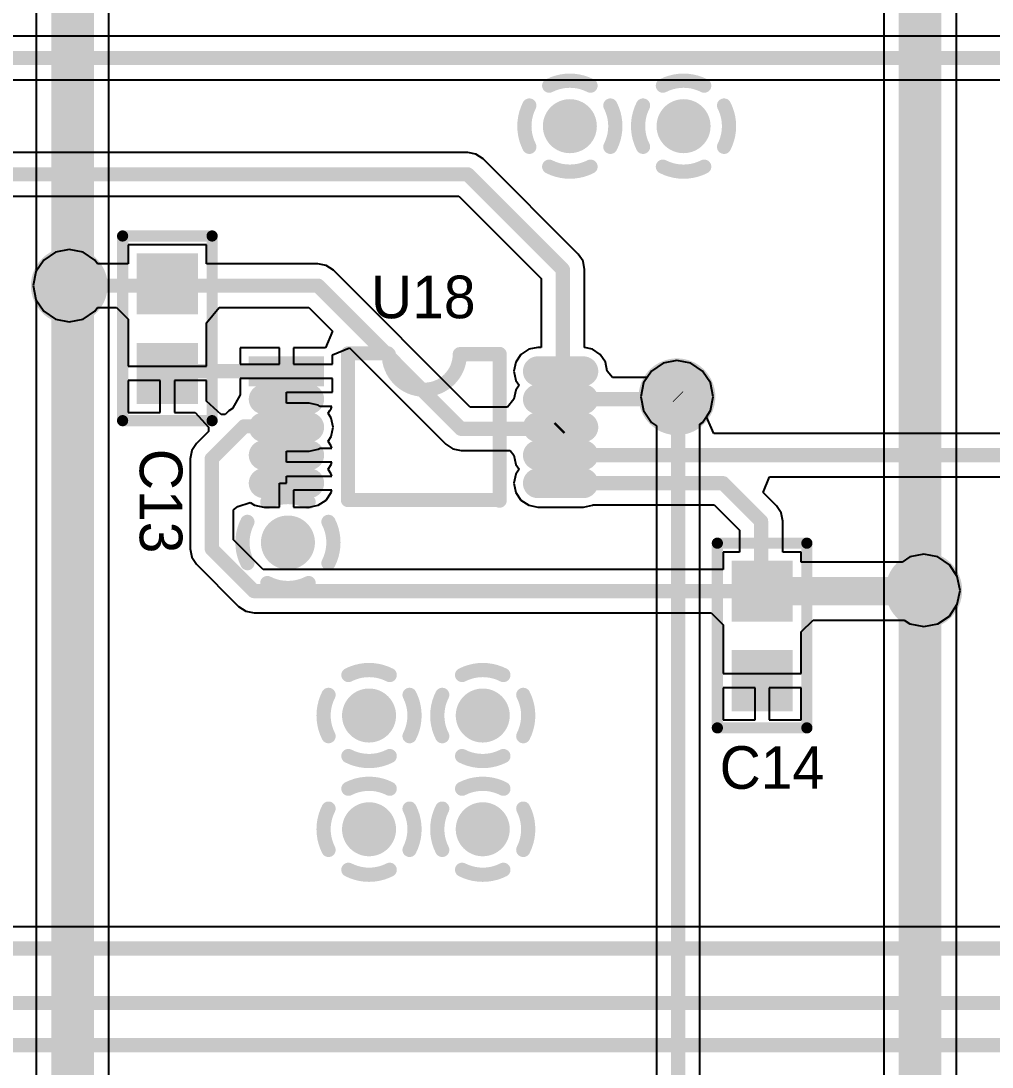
# Model space of a CAD drawing. Header units: millimetres. Extents: x 6.83 to 16.18, y 4.59 to 12.3.
# Drawn here: x 10.889 to 11.572, y 6.706 to 7.442 of the extents above; entities that cross this region are included whole.
import ezdxf

# ---------------------------------------------------------------- set-up
doc = ezdxf.new("R2010")
doc.units = ezdxf.units.MM
doc.header["$MEASUREMENT"] = 0
for name, color, linetype in [('BottomLayer', 5, 'Continuous'), ('BottomSolder', 6, 'Continuous'), ('InternalPlane1', 76, 'Continuous'), ('InternalPlane2', 16, 'Continuous'), ('MultiLayer', 9, 'Continuous'), ('TopLayer', 1, 'Continuous'), ('TopOverlay', 2, 'Continuous'), ('TopPaste', 8, 'Continuous'), ('TopSolder', 216, 'Continuous'), ('ViaHoleLayer', 16, 'Continuous')]:
    doc.layers.add(name, color=color, linetype=linetype)

# ---------------------------------------------------------------- blocks, each defined once
blk = doc.blocks.new('RM_10_38')
at = {"layer": 'TopLayer', "const_width": 0.012992}
for points in [[(0.208917, 0), (0.176909, 0)], [(0.016004, -0.019685), (-0.016004, -0.019685)], [(0.208917, -0.019685), (0.176909, -0.019685)], [(0.016004, -0.03937), (-0.016004, -0.03937)], [(0.208917, -0.03937), (0.176909, -0.03937)], [(0.016004, -0.059055), (-0.016004, -0.059055)], [(0.208917, -0.059055), (0.176909, -0.059055)], [(0.016004, -0.07874), (-0.016004, -0.07874)], [(0.208917, -0.07874), (0.176909, -0.07874)]]:
    blk.add_lwpolyline(points, dxfattribs=at)
at = {"layer": 'TopLayer', "const_width": 0.006496}
for points in [[(0.173661, 0, 1), (0.180157, 0, 1)], [(0.205669, 0, 1), (0.212165, 0, 1)], [(-0.019252, -0.019685, 1), (-0.012756, -0.019685, 1)], [(0.012756, -0.019685, 1), (0.019252, -0.019685, 1)], [(0.173661, -0.019685, 1), (0.180157, -0.019685, 1)], [(0.205669, -0.019685, 1), (0.212165, -0.019685, 1)], [(-0.019252, -0.03937, 1), (-0.012756, -0.03937, 1)], [(0.012756, -0.03937, 1), (0.019252, -0.03937, 1)], [(0.173661, -0.03937, 1), (0.180157, -0.03937, 1)], [(0.205669, -0.03937, 1), (0.212165, -0.03937, 1)], [(-0.019252, -0.059055, 1), (-0.012756, -0.059055, 1)], [(0.012756, -0.059055, 1), (0.019252, -0.059055, 1)], [(0.173661, -0.059055, 1), (0.180157, -0.059055, 1)], [(0.205669, -0.059055, 1), (0.212165, -0.059055, 1)], [(-0.019252, -0.07874, 1), (-0.012756, -0.07874, 1)], [(0.012756, -0.07874, 1), (0.019252, -0.07874, 1)], [(0.173661, -0.07874, 1), (0.180157, -0.07874, 1)], [(0.205669, -0.07874, 1), (0.212165, -0.07874, 1)]]:
    blk.add_lwpolyline(points, format="xyb", close=True, dxfattribs=at)
at = {"layer": 'TopLayer'}
blk.add_solid([(-0.0225, -0.006496), (0.0225, -0.006496), (-0.0225, 0.006496), (0.0225, 0.006496)], dxfattribs=at)
at = {"layer": 'TopOverlay', "const_width": 0.01}
for points in [[(0.043307, 0.012598), (0.071402, 0.012598)], [(0.043307, -0.090551), (0.043307, 0.012598)], [(0.122, 0.012), (0.14985, 0.012)], [(0.15, -0.091), (0.15, 0.01215)], [(0.043307, -0.090551), (0.149551, -0.090551)]]:
    blk.add_lwpolyline(points, dxfattribs=at)
at = {"layer": 'TopOverlay', "const_width": 0.005}
for points in [[(0.040807, 0.012598, 1), (0.045807, 0.012598, 1)], [(0.040807, 0.012598, 1), (0.045807, 0.012598, 1)], [(0.068902, 0.012598, 1), (0.073902, 0.012598, 1)], [(0.0695, 0.012, 1), (0.0745, 0.012, 1)], [(0.1195, 0.012, 1), (0.1245, 0.012, 1)], [(0.1195, 0.012, 1), (0.1245, 0.012, 1)], [(0.14735, 0.012, 1), (0.15235, 0.012, 1)], [(0.1475, 0.01215, 1), (0.1525, 0.01215, 1)], [(0.040807, -0.090551, 1), (0.045807, -0.090551, 1)], [(0.040807, -0.090551, 1), (0.045807, -0.090551, 1)], [(0.147051, -0.090551, 1), (0.152051, -0.090551, 1)], [(0.1475, -0.091, 1), (0.1525, -0.091, 1)]]:
    blk.add_lwpolyline(points, format="xyb", close=True, dxfattribs=at)
at = {"layer": 'TopOverlay', "const_width": 0.01}
blk.add_lwpolyline([(0.122, 0.012, -1), (0.072, 0.012)], format="xyb", dxfattribs=at)
at = {"layer": 'TopPaste', "const_width": 0.012992}
for points in [[(0.208917, 0), (0.176909, 0)], [(0.016004, -0.019685), (-0.016004, -0.019685)], [(0.208917, -0.019685), (0.176909, -0.019685)], [(0.016004, -0.03937), (-0.016004, -0.03937)], [(0.208917, -0.03937), (0.176909, -0.03937)], [(0.016004, -0.059055), (-0.016004, -0.059055)], [(0.208917, -0.059055), (0.176909, -0.059055)], [(0.016004, -0.07874), (-0.016004, -0.07874)], [(0.208917, -0.07874), (0.176909, -0.07874)]]:
    blk.add_lwpolyline(points, dxfattribs=at)
at = {"layer": 'TopPaste', "const_width": 0.006496}
for points in [[(0.173661, 0, 1), (0.180157, 0, 1)], [(0.205669, 0, 1), (0.212165, 0, 1)], [(-0.019252, -0.019685, 1), (-0.012756, -0.019685, 1)], [(0.012756, -0.019685, 1), (0.019252, -0.019685, 1)], [(0.173661, -0.019685, 1), (0.180157, -0.019685, 1)], [(0.205669, -0.019685, 1), (0.212165, -0.019685, 1)], [(-0.019252, -0.03937, 1), (-0.012756, -0.03937, 1)], [(0.012756, -0.03937, 1), (0.019252, -0.03937, 1)], [(0.173661, -0.03937, 1), (0.180157, -0.03937, 1)], [(0.205669, -0.03937, 1), (0.212165, -0.03937, 1)], [(-0.019252, -0.059055, 1), (-0.012756, -0.059055, 1)], [(0.012756, -0.059055, 1), (0.019252, -0.059055, 1)], [(0.173661, -0.059055, 1), (0.180157, -0.059055, 1)], [(0.205669, -0.059055, 1), (0.212165, -0.059055, 1)], [(-0.019252, -0.07874, 1), (-0.012756, -0.07874, 1)], [(0.012756, -0.07874, 1), (0.019252, -0.07874, 1)], [(0.173661, -0.07874, 1), (0.180157, -0.07874, 1)], [(0.205669, -0.07874, 1), (0.212165, -0.07874, 1)]]:
    blk.add_lwpolyline(points, format="xyb", close=True, dxfattribs=at)
at = {"layer": 'TopPaste'}
blk.add_solid([(-0.0225, -0.006496), (0.0225, -0.006496), (-0.0225, 0.006496), (0.0225, 0.006496)], dxfattribs=at)
at = {"layer": 'TopSolder', "const_width": 0.020992}
for points in [[(0.208917, 0), (0.176909, 0)], [(0.016004, -0.019685), (-0.016004, -0.019685)], [(0.208917, -0.019685), (0.176909, -0.019685)], [(0.016004, -0.03937), (-0.016004, -0.03937)], [(0.208917, -0.03937), (0.176909, -0.03937)], [(0.016004, -0.059055), (-0.016004, -0.059055)], [(0.208917, -0.059055), (0.176909, -0.059055)], [(0.016004, -0.07874), (-0.016004, -0.07874)], [(0.208917, -0.07874), (0.176909, -0.07874)]]:
    blk.add_lwpolyline(points, dxfattribs=at)
at = {"layer": 'TopSolder', "const_width": 0.010496}
for points in [[(0.171661, 0, 1), (0.182157, 0, 1)], [(0.203669, 0, 1), (0.214165, 0, 1)], [(-0.021252, -0.019685, 1), (-0.010756, -0.019685, 1)], [(0.010756, -0.019685, 1), (0.021252, -0.019685, 1)], [(0.171661, -0.019685, 1), (0.182157, -0.019685, 1)], [(0.203669, -0.019685, 1), (0.214165, -0.019685, 1)], [(-0.021252, -0.03937, 1), (-0.010756, -0.03937, 1)], [(0.010756, -0.03937, 1), (0.021252, -0.03937, 1)], [(0.171661, -0.03937, 1), (0.182157, -0.03937, 1)], [(0.203669, -0.03937, 1), (0.214165, -0.03937, 1)], [(-0.021252, -0.059055, 1), (-0.010756, -0.059055, 1)], [(0.010756, -0.059055, 1), (0.021252, -0.059055, 1)], [(0.171661, -0.059055, 1), (0.182157, -0.059055, 1)], [(0.203669, -0.059055, 1), (0.214165, -0.059055, 1)], [(-0.021252, -0.07874, 1), (-0.010756, -0.07874, 1)], [(0.010756, -0.07874, 1), (0.021252, -0.07874, 1)], [(0.171661, -0.07874, 1), (0.182157, -0.07874, 1)], [(0.203669, -0.07874, 1), (0.214165, -0.07874, 1)]]:
    blk.add_lwpolyline(points, format="xyb", close=True, dxfattribs=at)
at = {"layer": 'TopSolder'}
blk.add_solid([(-0.0265, -0.010496), (0.0265, -0.010496), (-0.0265, 0.010496), (0.0265, 0.010496)], dxfattribs=at)
blk = doc.blocks.new('0603_57')
at = {"layer": 'TopLayer'}
for points in [[(0.02175, -0.04726), (0.02175, -0.01226), (-0.01325, -0.04726), (-0.01325, -0.01226)], [(0.02175, -0.11026), (0.02175, -0.07526), (-0.01325, -0.11026), (-0.01325, -0.07526)]]:
    blk.add_solid(points, dxfattribs=at)
at = {"layer": 'TopOverlay', "const_width": 0.00787}
for points in [[(-0.02724, -0.12598), (-0.02724, 0.00394)], [(-0.02724, 0.00394), (0.03575, 0.00394)], [(0.03575, -0.12598), (0.03575, 0.00394)], [(-0.02724, -0.12598), (0.03575, -0.12598)]]:
    blk.add_lwpolyline(points, dxfattribs=at)
at = {"layer": 'TopOverlay', "const_width": 0.00394}
for points in [[(-0.02921, 0.00394, 1), (-0.02528, 0.00394, 1)], [(-0.02921, 0.00394, 1), (-0.02528, 0.00394, 1)], [(0.03378, 0.00394, 1), (0.03772, 0.00394, 1)], [(0.03378, 0.00394, 1), (0.03772, 0.00394, 1)], [(-0.02921, -0.12598, 1), (-0.02528, -0.12598, 1)], [(-0.02921, -0.12598, 1), (-0.02528, -0.12598, 1)], [(0.03378, -0.12598, 1), (0.03772, -0.12598, 1)], [(0.03378, -0.12598, 1), (0.03772, -0.12598, 1)]]:
    blk.add_lwpolyline(points, format="xyb", close=True, dxfattribs=at)
at = {"layer": 'TopPaste'}
for points in [[(0.02175, -0.04726), (0.02175, -0.01226), (-0.01325, -0.04726), (-0.01325, -0.01226)], [(0.02175, -0.11026), (0.02175, -0.07526), (-0.01325, -0.11026), (-0.01325, -0.07526)]]:
    blk.add_solid(points, dxfattribs=at)
at = {"layer": 'TopSolder'}
for points in [[(0.02575, -0.05126), (0.02575, -0.00826), (-0.01725, -0.05126), (-0.01725, -0.00826)], [(0.02575, -0.11426), (0.02575, -0.07126), (-0.01725, -0.11426), (-0.01725, -0.07126)]]:
    blk.add_solid(points, dxfattribs=at)
blk = doc.blocks.new('0603_58')
at = {"layer": 'TopLayer'}
for points in [[(0.02175, -0.04726), (0.02175, -0.01226), (-0.01325, -0.04726), (-0.01325, -0.01226)], [(0.02175, -0.11026), (0.02175, -0.07526), (-0.01325, -0.11026), (-0.01325, -0.07526)]]:
    blk.add_solid(points, dxfattribs=at)
at = {"layer": 'TopOverlay', "const_width": 0.00787}
for points in [[(-0.02724, -0.12598), (-0.02724, 0.00394)], [(-0.02724, 0.00394), (0.03575, 0.00394)], [(0.03575, -0.12598), (0.03575, 0.00394)], [(-0.02724, -0.12598), (0.03575, -0.12598)]]:
    blk.add_lwpolyline(points, dxfattribs=at)
at = {"layer": 'TopOverlay', "const_width": 0.00394}
for points in [[(-0.02921, 0.00394, 1), (-0.02528, 0.00394, 1)], [(-0.02921, 0.00394, 1), (-0.02528, 0.00394, 1)], [(0.03378, 0.00394, 1), (0.03772, 0.00394, 1)], [(0.03378, 0.00394, 1), (0.03772, 0.00394, 1)], [(-0.02921, -0.12598, 1), (-0.02528, -0.12598, 1)], [(-0.02921, -0.12598, 1), (-0.02528, -0.12598, 1)], [(0.03378, -0.12598, 1), (0.03772, -0.12598, 1)], [(0.03378, -0.12598, 1), (0.03772, -0.12598, 1)]]:
    blk.add_lwpolyline(points, format="xyb", close=True, dxfattribs=at)
at = {"layer": 'TopPaste'}
for points in [[(0.02175, -0.04726), (0.02175, -0.01226), (-0.01325, -0.04726), (-0.01325, -0.01226)], [(0.02175, -0.11026), (0.02175, -0.07526), (-0.01325, -0.11026), (-0.01325, -0.07526)]]:
    blk.add_solid(points, dxfattribs=at)
at = {"layer": 'TopSolder'}
for points in [[(0.02575, -0.05126), (0.02575, -0.00826), (-0.01725, -0.05126), (-0.01725, -0.00826)], [(0.02575, -0.11426), (0.02575, -0.07126), (-0.01725, -0.11426), (-0.01725, -0.07126)]]:
    blk.add_solid(points, dxfattribs=at)

msp = doc.modelspace()

# ---------------------------------------------------------------- linework, layer by layer
at = {"layer": 'BottomLayer'}
for p, q in [((11.496, 10.69484), (11.496, 5.4839)), ((11.54697, 7.05236), (11.54697, 10.69484)), ((10.8996, 7.46063), (10.8996, 7.26628)), ((10.95058, 6.32592), (10.95058, 7.45968)), ((10.89924, 7.26573), (10.8973, 7.25598)), ((10.8996, 7.26628), (10.89924, 7.26573)), ((10.8973, 7.25598), (10.89924, 7.24622)), ((10.89924, 7.24622), (10.8996, 7.24568)), ((10.8996, 7.24568), (10.8996, 5.91411)), ((11.34063, 7.20137), (11.33236, 7.19585)), ((11.35039, 7.20331), (11.34063, 7.20137)), ((11.36014, 7.20137), (11.35039, 7.20331)), ((11.36841, 7.19585), (11.36014, 7.20137)), ((11.33236, 7.19585), (11.32684, 7.18758)), ((11.37394, 7.18758), (11.36841, 7.19585)), ((11.32684, 7.18758), (11.3249, 7.17783)), ((11.37588, 7.17783), (11.37394, 7.18758)), ((11.3249, 7.17783), (11.32684, 7.16807)), ((11.37394, 7.16807), (11.37588, 7.17783)), ((11.32684, 7.16807), (11.33236, 7.1598)), ((11.36841, 7.1598), (11.37394, 7.16807)), ((11.33236, 7.1598), (11.33597, 7.15739)), ((11.33597, 7.15739), (11.33597, 6.26261)), ((11.36656, 7.15856), (11.36841, 7.1598)), ((11.36656, 6.26072), (11.36656, 7.15856)), ((11.54763, 7.05138), (11.54697, 7.05236)), ((11.54957, 7.04163), (11.54763, 7.05138)), ((11.54763, 7.03187), (11.54957, 7.04163)), ((11.54697, 7.0309), (11.54763, 7.03187)), ((11.54697, 6.11518), (11.54697, 7.0309))]:
    msp.add_line(p, q, dxfattribs=at)
for points, const_width in [([(11.52149, 5.4839), (11.52149, 10.71912)], 0.03), ([(10.92509, 5.33032), (10.92509, 10.63231)], 0.03), ([(11.35095, 7.17803), (11.35126, 7.17772)], 0.01), ([(11.35126, 5.81312), (11.35126, 7.17772)], 0.01)]:
    msp.add_lwpolyline(points, dxfattribs=dict(at, const_width=const_width))
for points, const_width in [([(11.26752, 7.36816, 1), (11.28252, 7.36816, 1)], 0.015), ([(11.34752, 7.36816, 1), (11.36252, 7.36816, 1)], 0.015), ([(10.91529, 7.25598, 1), (10.93029, 7.25598, 1)], 0.015), ([(11.34289, 7.17783, 1), (11.35789, 7.17783, 1)], 0.015), ([(11.34845, 7.17803, 1), (11.35345, 7.17803, 1)], 0.005), ([(11.34876, 7.17772, 1), (11.35376, 7.17772, 1)], 0.005), ([(11.34876, 7.17772, 1), (11.35376, 7.17772, 1)], 0.005), ([(11.06914, 7.0753, 1), (11.08414, 7.0753, 1)], 0.015), ([(11.51658, 7.04163, 1), (11.53158, 7.04163, 1)], 0.015), ([(11.12622, 6.9536, 1), (11.14122, 6.9536, 1)], 0.015), ([(11.20622, 6.9536, 1), (11.22122, 6.9536, 1)], 0.015), ([(11.12622, 6.8736, 1), (11.14122, 6.8736, 1)], 0.015), ([(11.20622, 6.8736, 1), (11.22122, 6.8736, 1)], 0.015)]:
    msp.add_lwpolyline(points, format="xyb", close=True, dxfattribs=dict(at, const_width=const_width))
at = {"layer": 'BottomSolder', "const_width": 0.019}
for points in [[(11.26552, 7.36816, 1), (11.28452, 7.36816, 1)], [(11.34552, 7.36816, 1), (11.36452, 7.36816, 1)], [(10.91329, 7.25598, 1), (10.93229, 7.25598, 1)], [(11.34089, 7.17783, 1), (11.35989, 7.17783, 1)], [(11.06714, 7.0753, 1), (11.08614, 7.0753, 1)], [(11.51458, 7.04163, 1), (11.53358, 7.04163, 1)], [(11.12422, 6.9536, 1), (11.14322, 6.9536, 1)], [(11.20422, 6.9536, 1), (11.22322, 6.9536, 1)], [(11.12422, 6.8736, 1), (11.14322, 6.8736, 1)], [(11.20422, 6.8736, 1), (11.22322, 6.8736, 1)]]:
    msp.add_lwpolyline(points, format="xyb", close=True, dxfattribs=at)
at = {"layer": 'InternalPlane1', "const_width": 0.01}
for points in [[(11.26049, 7.39667, -0.240079), (11.28955, 7.39667)], [(11.34049, 7.39667, -0.240079), (11.36955, 7.39667)], [(11.24651, 7.35363, -0.240079), (11.24651, 7.38269)], [(11.30353, 7.38269, -0.240079), (11.30353, 7.35363)], [(11.32651, 7.35363, -0.240079), (11.32651, 7.38269)], [(11.38353, 7.38269, -0.240079), (11.38353, 7.35363)], [(11.28955, 7.33965, -0.240079), (11.26049, 7.33965)], [(11.36955, 7.33965, -0.240079), (11.34049, 7.33965)], [(11.06212, 7.10381, -0.240079), (11.09117, 7.10381)], [(11.04813, 7.06077, -0.240079), (11.04813, 7.08982)], [(11.10516, 7.08982, -0.240079), (11.10516, 7.06077)], [(11.09117, 7.04678, -0.240079), (11.06212, 7.04678)], [(11.11919, 6.98211, -0.240079), (11.14825, 6.98211)], [(11.19919, 6.98211, -0.240079), (11.22825, 6.98211)], [(11.10521, 6.93907, -0.240079), (11.10521, 6.96812)], [(11.16223, 6.96812, -0.240079), (11.16223, 6.93907)], [(11.18521, 6.93907, -0.240079), (11.18521, 6.96812)], [(11.24223, 6.96812, -0.240079), (11.24223, 6.93907)], [(11.14825, 6.92508, -0.240079), (11.11919, 6.92508)], [(11.22825, 6.92508, -0.240079), (11.19919, 6.92508)], [(11.11919, 6.90211, -0.240079), (11.14825, 6.90211)], [(11.19919, 6.90211, -0.240079), (11.22825, 6.90211)], [(11.10521, 6.85907, -0.240079), (11.10521, 6.88812)], [(11.16223, 6.88812, -0.240079), (11.16223, 6.85907)], [(11.18521, 6.85907, -0.240079), (11.18521, 6.88812)], [(11.24223, 6.88812, -0.240079), (11.24223, 6.85907)], [(11.14825, 6.84508, -0.240079), (11.11919, 6.84508)], [(11.22825, 6.84508, -0.240079), (11.19919, 6.84508)]]:
    msp.add_lwpolyline(points, format="xyb", dxfattribs=at)
at = {"layer": 'InternalPlane1'}
for points, const_width in [([(11.25799, 7.39667, 1), (11.26299, 7.39667, 1)], 0.005), ([(11.28705, 7.39667, 1), (11.29205, 7.39667, 1)], 0.005), ([(11.33799, 7.39667, 1), (11.34299, 7.39667, 1)], 0.005), ([(11.36705, 7.39667, 1), (11.37205, 7.39667, 1)], 0.005), ([(11.24401, 7.38269, 1), (11.24901, 7.38269, 1)], 0.005), ([(11.30103, 7.38269, 1), (11.30603, 7.38269, 1)], 0.005), ([(11.32401, 7.38269, 1), (11.32901, 7.38269, 1)], 0.005), ([(11.38103, 7.38269, 1), (11.38603, 7.38269, 1)], 0.005), ([(11.24401, 7.35363, 1), (11.24901, 7.35363, 1)], 0.005), ([(11.30103, 7.35363, 1), (11.30603, 7.35363, 1)], 0.005), ([(11.32401, 7.35363, 1), (11.32901, 7.35363, 1)], 0.005), ([(11.38103, 7.35363, 1), (11.38603, 7.35363, 1)], 0.005), ([(11.25799, 7.33965, 1), (11.26299, 7.33965, 1)], 0.005), ([(11.28705, 7.33965, 1), (11.29205, 7.33965, 1)], 0.005), ([(11.33799, 7.33965, 1), (11.34299, 7.33965, 1)], 0.005), ([(11.36705, 7.33965, 1), (11.37205, 7.33965, 1)], 0.005), ([(10.90929, 7.25598, 1), (10.93629, 7.25598, 1)], 0.027), ([(11.33689, 7.17783, 1), (11.36389, 7.17783, 1)], 0.027), ([(11.05962, 7.10381, 1), (11.06462, 7.10381, 1)], 0.005), ([(11.08867, 7.10381, 1), (11.09367, 7.10381, 1)], 0.005), ([(11.04563, 7.08982, 1), (11.05063, 7.08982, 1)], 0.005), ([(11.10266, 7.08982, 1), (11.10766, 7.08982, 1)], 0.005), ([(11.04563, 7.06077, 1), (11.05063, 7.06077, 1)], 0.005), ([(11.10266, 7.06077, 1), (11.10766, 7.06077, 1)], 0.005), ([(11.51058, 7.04163, 1), (11.53758, 7.04163, 1)], 0.027), ([(11.05962, 7.04678, 1), (11.06462, 7.04678, 1)], 0.005), ([(11.08867, 7.04678, 1), (11.09367, 7.04678, 1)], 0.005), ([(11.11669, 6.98211, 1), (11.12169, 6.98211, 1)], 0.005), ([(11.14575, 6.98211, 1), (11.15075, 6.98211, 1)], 0.005), ([(11.19669, 6.98211, 1), (11.20169, 6.98211, 1)], 0.005), ([(11.22575, 6.98211, 1), (11.23075, 6.98211, 1)], 0.005), ([(11.10271, 6.96812, 1), (11.10771, 6.96812, 1)], 0.005), ([(11.15973, 6.96812, 1), (11.16473, 6.96812, 1)], 0.005), ([(11.18271, 6.96812, 1), (11.18771, 6.96812, 1)], 0.005), ([(11.23973, 6.96812, 1), (11.24473, 6.96812, 1)], 0.005), ([(11.10271, 6.93907, 1), (11.10771, 6.93907, 1)], 0.005), ([(11.15973, 6.93907, 1), (11.16473, 6.93907, 1)], 0.005), ([(11.18271, 6.93907, 1), (11.18771, 6.93907, 1)], 0.005), ([(11.23973, 6.93907, 1), (11.24473, 6.93907, 1)], 0.005), ([(11.11669, 6.92508, 1), (11.12169, 6.92508, 1)], 0.005), ([(11.14575, 6.92508, 1), (11.15075, 6.92508, 1)], 0.005), ([(11.19669, 6.92508, 1), (11.20169, 6.92508, 1)], 0.005), ([(11.22575, 6.92508, 1), (11.23075, 6.92508, 1)], 0.005), ([(11.11669, 6.90211, 1), (11.12169, 6.90211, 1)], 0.005), ([(11.14575, 6.90211, 1), (11.15075, 6.90211, 1)], 0.005), ([(11.19669, 6.90211, 1), (11.20169, 6.90211, 1)], 0.005), ([(11.22575, 6.90211, 1), (11.23075, 6.90211, 1)], 0.005), ([(11.10271, 6.88812, 1), (11.10771, 6.88812, 1)], 0.005), ([(11.15973, 6.88812, 1), (11.16473, 6.88812, 1)], 0.005), ([(11.18271, 6.88812, 1), (11.18771, 6.88812, 1)], 0.005), ([(11.23973, 6.88812, 1), (11.24473, 6.88812, 1)], 0.005), ([(11.10271, 6.85907, 1), (11.10771, 6.85907, 1)], 0.005), ([(11.15973, 6.85907, 1), (11.16473, 6.85907, 1)], 0.005), ([(11.18271, 6.85907, 1), (11.18771, 6.85907, 1)], 0.005), ([(11.23973, 6.85907, 1), (11.24473, 6.85907, 1)], 0.005), ([(11.11669, 6.84508, 1), (11.12169, 6.84508, 1)], 0.005), ([(11.14575, 6.84508, 1), (11.15075, 6.84508, 1)], 0.005), ([(11.19669, 6.84508, 1), (11.20169, 6.84508, 1)], 0.005), ([(11.22575, 6.84508, 1), (11.23075, 6.84508, 1)], 0.005)]:
    msp.add_lwpolyline(points, format="xyb", close=True, dxfattribs=dict(at, const_width=const_width))
at = {"layer": 'InternalPlane2', "const_width": 0.01}
for points in [[(11.26049, 7.39667, -0.240079), (11.28955, 7.39667)], [(11.34049, 7.39667, -0.240079), (11.36955, 7.39667)], [(11.24651, 7.35363, -0.240079), (11.24651, 7.38269)], [(11.30353, 7.38269, -0.240079), (11.30353, 7.35363)], [(11.32651, 7.35363, -0.240079), (11.32651, 7.38269)], [(11.38353, 7.38269, -0.240079), (11.38353, 7.35363)], [(11.28955, 7.33965, -0.240079), (11.26049, 7.33965)], [(11.36955, 7.33965, -0.240079), (11.34049, 7.33965)], [(11.06212, 7.10381, -0.240079), (11.09117, 7.10381)], [(11.04813, 7.06077, -0.240079), (11.04813, 7.08982)], [(11.10516, 7.08982, -0.240079), (11.10516, 7.06077)], [(11.09117, 7.04678, -0.240079), (11.06212, 7.04678)], [(11.11919, 6.98211, -0.240079), (11.14825, 6.98211)], [(11.19919, 6.98211, -0.240079), (11.22825, 6.98211)], [(11.10521, 6.93907, -0.240079), (11.10521, 6.96812)], [(11.16223, 6.96812, -0.240079), (11.16223, 6.93907)], [(11.18521, 6.93907, -0.240079), (11.18521, 6.96812)], [(11.24223, 6.96812, -0.240079), (11.24223, 6.93907)], [(11.14825, 6.92508, -0.240079), (11.11919, 6.92508)], [(11.22825, 6.92508, -0.240079), (11.19919, 6.92508)], [(11.11919, 6.90211, -0.240079), (11.14825, 6.90211)], [(11.19919, 6.90211, -0.240079), (11.22825, 6.90211)], [(11.10521, 6.85907, -0.240079), (11.10521, 6.88812)], [(11.16223, 6.88812, -0.240079), (11.16223, 6.85907)], [(11.18521, 6.85907, -0.240079), (11.18521, 6.88812)], [(11.24223, 6.88812, -0.240079), (11.24223, 6.85907)], [(11.14825, 6.84508, -0.240079), (11.11919, 6.84508)], [(11.22825, 6.84508, -0.240079), (11.19919, 6.84508)]]:
    msp.add_lwpolyline(points, format="xyb", dxfattribs=at)
at = {"layer": 'InternalPlane2'}
for points, const_width in [([(11.25799, 7.39667, 1), (11.26299, 7.39667, 1)], 0.005), ([(11.28705, 7.39667, 1), (11.29205, 7.39667, 1)], 0.005), ([(11.33799, 7.39667, 1), (11.34299, 7.39667, 1)], 0.005), ([(11.36705, 7.39667, 1), (11.37205, 7.39667, 1)], 0.005), ([(11.24401, 7.38269, 1), (11.24901, 7.38269, 1)], 0.005), ([(11.30103, 7.38269, 1), (11.30603, 7.38269, 1)], 0.005), ([(11.32401, 7.38269, 1), (11.32901, 7.38269, 1)], 0.005), ([(11.38103, 7.38269, 1), (11.38603, 7.38269, 1)], 0.005), ([(11.24401, 7.35363, 1), (11.24901, 7.35363, 1)], 0.005), ([(11.30103, 7.35363, 1), (11.30603, 7.35363, 1)], 0.005), ([(11.32401, 7.35363, 1), (11.32901, 7.35363, 1)], 0.005), ([(11.38103, 7.35363, 1), (11.38603, 7.35363, 1)], 0.005), ([(11.25799, 7.33965, 1), (11.26299, 7.33965, 1)], 0.005), ([(11.28705, 7.33965, 1), (11.29205, 7.33965, 1)], 0.005), ([(11.33799, 7.33965, 1), (11.34299, 7.33965, 1)], 0.005), ([(11.36705, 7.33965, 1), (11.37205, 7.33965, 1)], 0.005), ([(10.90929, 7.25598, 1), (10.93629, 7.25598, 1)], 0.027), ([(11.33689, 7.17783, 1), (11.36389, 7.17783, 1)], 0.027), ([(11.05962, 7.10381, 1), (11.06462, 7.10381, 1)], 0.005), ([(11.08867, 7.10381, 1), (11.09367, 7.10381, 1)], 0.005), ([(11.04563, 7.08982, 1), (11.05063, 7.08982, 1)], 0.005), ([(11.10266, 7.08982, 1), (11.10766, 7.08982, 1)], 0.005), ([(11.04563, 7.06077, 1), (11.05063, 7.06077, 1)], 0.005), ([(11.10266, 7.06077, 1), (11.10766, 7.06077, 1)], 0.005), ([(11.51058, 7.04163, 1), (11.53758, 7.04163, 1)], 0.027), ([(11.05962, 7.04678, 1), (11.06462, 7.04678, 1)], 0.005), ([(11.08867, 7.04678, 1), (11.09367, 7.04678, 1)], 0.005), ([(11.11669, 6.98211, 1), (11.12169, 6.98211, 1)], 0.005), ([(11.14575, 6.98211, 1), (11.15075, 6.98211, 1)], 0.005), ([(11.19669, 6.98211, 1), (11.20169, 6.98211, 1)], 0.005), ([(11.22575, 6.98211, 1), (11.23075, 6.98211, 1)], 0.005), ([(11.10271, 6.96812, 1), (11.10771, 6.96812, 1)], 0.005), ([(11.15973, 6.96812, 1), (11.16473, 6.96812, 1)], 0.005), ([(11.18271, 6.96812, 1), (11.18771, 6.96812, 1)], 0.005), ([(11.23973, 6.96812, 1), (11.24473, 6.96812, 1)], 0.005), ([(11.10271, 6.93907, 1), (11.10771, 6.93907, 1)], 0.005), ([(11.15973, 6.93907, 1), (11.16473, 6.93907, 1)], 0.005), ([(11.18271, 6.93907, 1), (11.18771, 6.93907, 1)], 0.005), ([(11.23973, 6.93907, 1), (11.24473, 6.93907, 1)], 0.005), ([(11.11669, 6.92508, 1), (11.12169, 6.92508, 1)], 0.005), ([(11.14575, 6.92508, 1), (11.15075, 6.92508, 1)], 0.005), ([(11.19669, 6.92508, 1), (11.20169, 6.92508, 1)], 0.005), ([(11.22575, 6.92508, 1), (11.23075, 6.92508, 1)], 0.005), ([(11.11669, 6.90211, 1), (11.12169, 6.90211, 1)], 0.005), ([(11.14575, 6.90211, 1), (11.15075, 6.90211, 1)], 0.005), ([(11.19669, 6.90211, 1), (11.20169, 6.90211, 1)], 0.005), ([(11.22575, 6.90211, 1), (11.23075, 6.90211, 1)], 0.005), ([(11.10271, 6.88812, 1), (11.10771, 6.88812, 1)], 0.005), ([(11.15973, 6.88812, 1), (11.16473, 6.88812, 1)], 0.005), ([(11.18271, 6.88812, 1), (11.18771, 6.88812, 1)], 0.005), ([(11.23973, 6.88812, 1), (11.24473, 6.88812, 1)], 0.005), ([(11.10271, 6.85907, 1), (11.10771, 6.85907, 1)], 0.005), ([(11.15973, 6.85907, 1), (11.16473, 6.85907, 1)], 0.005), ([(11.18271, 6.85907, 1), (11.18771, 6.85907, 1)], 0.005), ([(11.23973, 6.85907, 1), (11.24473, 6.85907, 1)], 0.005), ([(11.11669, 6.84508, 1), (11.12169, 6.84508, 1)], 0.005), ([(11.14575, 6.84508, 1), (11.15075, 6.84508, 1)], 0.005), ([(11.19669, 6.84508, 1), (11.20169, 6.84508, 1)], 0.005), ([(11.22575, 6.84508, 1), (11.23075, 6.84508, 1)], 0.005)]:
    msp.add_lwpolyline(points, format="xyb", close=True, dxfattribs=dict(at, const_width=const_width))
at = {"layer": 'MultiLayer', "const_width": 0.015}
for points in [[(11.26752, 7.36816, 1), (11.28252, 7.36816, 1)], [(11.34752, 7.36816, 1), (11.36252, 7.36816, 1)], [(10.91529, 7.25598, 1), (10.93029, 7.25598, 1)], [(11.34289, 7.17783, 1), (11.35789, 7.17783, 1)], [(11.06914, 7.0753, 1), (11.08414, 7.0753, 1)], [(11.51658, 7.04163, 1), (11.53158, 7.04163, 1)], [(11.12622, 6.9536, 1), (11.14122, 6.9536, 1)], [(11.20622, 6.9536, 1), (11.22122, 6.9536, 1)], [(11.12622, 6.8736, 1), (11.14122, 6.8736, 1)], [(11.20622, 6.8736, 1), (11.22122, 6.8736, 1)]]:
    msp.add_lwpolyline(points, format="xyb", close=True, dxfattribs=at)
at = {"layer": 'TopLayer'}
for p, q in [((11.80128, 7.43138), (10.71071, 7.43138)), ((10.71071, 7.4008), (11.79495, 7.4008)), ((11.20312, 7.34956), (10.77175, 7.34956)), ((11.20897, 7.3484), (11.20312, 7.34956)), ((11.21393, 7.34508), (11.20897, 7.3484)), ((11.28095, 7.27806), (11.21393, 7.34508)), ((10.78001, 7.31897), (11.19678, 7.31897)), ((11.19678, 7.31897), (11.25484, 7.26091)), ((10.91303, 7.27953), (10.90477, 7.274)), ((10.92279, 7.28147), (10.91303, 7.27953)), ((10.93254, 7.27953), (10.92279, 7.28147)), ((10.94081, 7.274), (10.93254, 7.27953)), ((11.0193, 7.28472), (10.9643, 7.28472)), ((10.9643, 7.28472), (10.9643, 7.27127)), ((11.0193, 7.27127), (11.0193, 7.28472)), ((11.28427, 7.2731), (11.28095, 7.27806)), ((10.90477, 7.274), (10.89924, 7.26573)), ((10.94264, 7.27127), (10.94081, 7.274)), ((10.9643, 7.27127), (10.94264, 7.27127)), ((11.09777, 7.27127), (11.0193, 7.27127)), ((11.10363, 7.27011), (11.09777, 7.27127)), ((11.28543, 7.26725), (11.28427, 7.2731)), ((10.89924, 7.26573), (10.8973, 7.25598)), ((11.10859, 7.26679), (11.10363, 7.27011)), ((11.20482, 7.17056), (11.10859, 7.26679)), ((11.28543, 7.2124), (11.28543, 7.26725)), ((10.8973, 7.25598), (10.89924, 7.24622)), ((11.25484, 7.26091), (11.25484, 7.21258)), ((10.89924, 7.24622), (10.90477, 7.23795)), ((10.90477, 7.23795), (10.91303, 7.23243)), ((10.93254, 7.23243), (10.94081, 7.23795)), ((10.94081, 7.23795), (10.94264, 7.24068)), ((10.94264, 7.24068), (10.95594, 7.24068)), ((10.95594, 7.24068), (10.9643, 7.23233)), ((11.0193, 7.22972), (11.02815, 7.24068)), ((11.02815, 7.24068), (11.09144, 7.24068)), ((11.09144, 7.24068), (11.10806, 7.22407)), ((10.91303, 7.23243), (10.92279, 7.23049)), ((10.92279, 7.23049), (10.93254, 7.23243)), ((10.9643, 7.23233), (10.9643, 7.22173)), ((11.0193, 7.21791), (11.0193, 7.22972)), ((10.9643, 7.22173), (10.9643, 7.21791)), ((11.10806, 7.22407), (11.10316, 7.21226)), ((10.9643, 7.21791), (10.9643, 7.19923)), ((11.0193, 7.19923), (11.0193, 7.21791)), ((11.07059, 7.21226), (11.04309, 7.21226)), ((11.04309, 7.21226), (11.04309, 7.20076)), ((11.07059, 7.20076), (11.07059, 7.21226)), ((11.10316, 7.21226), (11.08059, 7.21226)), ((11.08059, 7.21226), (11.08059, 7.20076)), ((11.10809, 7.20733), (11.1199, 7.21222)), ((11.1199, 7.21222), (11.18767, 7.14445)), ((11.2525, 7.21258), (11.24606, 7.2113)), ((11.25484, 7.21258), (11.2525, 7.21258)), ((11.29094, 7.2113), (11.28543, 7.2124)), ((11.10809, 7.20076), (11.10809, 7.20733)), ((11.24061, 7.20765), (11.23696, 7.2022)), ((11.24606, 7.2113), (11.24061, 7.20765)), ((11.2964, 7.20765), (11.29094, 7.2113)), ((11.30005, 7.2022), (11.2964, 7.20765)), ((10.9643, 7.19923), (10.9918, 7.19923)), ((10.9918, 7.19923), (11.0193, 7.19923)), ((11.04309, 7.20076), (11.07059, 7.20076)), ((11.08059, 7.20076), (11.10809, 7.20076)), ((11.23696, 7.2022), (11.23568, 7.19576)), ((11.30133, 7.19576), (11.30005, 7.2022)), ((11.34063, 7.20137), (11.33236, 7.19585)), ((11.35039, 7.20331), (11.34063, 7.20137)), ((11.36014, 7.20137), (11.35039, 7.20331)), ((11.36841, 7.19585), (11.36014, 7.20137)), ((11.10809, 7.19076), (11.04309, 7.19076)), ((11.04309, 7.19076), (11.04309, 7.17926)), ((11.10809, 7.18107), (11.10809, 7.19076)), ((11.23568, 7.19576), (11.23696, 7.18932)), ((11.30493, 7.19137), (11.30133, 7.19576)), ((11.32937, 7.19137), (11.30493, 7.19137)), ((11.33236, 7.19585), (11.32937, 7.19137)), ((11.37394, 7.18758), (11.36841, 7.19585)), ((10.9868, 7.18923), (10.9643, 7.18923)), ((10.9643, 7.18923), (10.9643, 7.16673)), ((10.9868, 7.16673), (10.9868, 7.18923)), ((11.0193, 7.18923), (10.9968, 7.18923)), ((10.9968, 7.18923), (10.9968, 7.16673)), ((11.0193, 7.17767), (11.0193, 7.18923)), ((11.23696, 7.18251), (11.23568, 7.17607)), ((11.23696, 7.18932), (11.23924, 7.18592)), ((11.23924, 7.18592), (11.23696, 7.18251)), ((11.37588, 7.17783), (11.37394, 7.18758)), ((11.0193, 7.17462), (11.0193, 7.17767)), ((11.04309, 7.17926), (11.03775, 7.16967)), ((11.07559, 7.17321), (11.07559, 7.18107)), ((11.07559, 7.18107), (11.10809, 7.18107)), ((11.23568, 7.17607), (11.23115, 7.17056)), ((11.37394, 7.16807), (11.37588, 7.17783)), ((11.02963, 7.16527), (11.0193, 7.17462)), ((11.03501, 7.16784), (11.03255, 7.16538)), ((11.03775, 7.16967), (11.03501, 7.16784)), ((11.09159, 7.17321), (11.07559, 7.17321)), ((11.09803, 7.17193), (11.09159, 7.17321)), ((11.09931, 7.17107), (11.09803, 7.17193)), ((11.10742, 7.17107), (11.09931, 7.17107)), ((11.10486, 7.16623), (11.1062, 7.16824)), ((11.1062, 7.16824), (11.10713, 7.16964)), ((11.10713, 7.16964), (11.10742, 7.17107)), ((11.10713, 7.16964), (11.10713, 7.16964)), ((11.23115, 7.17056), (11.20482, 7.17056)), ((11.37109, 7.16381), (11.37394, 7.16807)), ((10.9643, 7.16673), (10.9868, 7.16673)), ((10.9968, 7.16673), (11.00769, 7.16673)), ((11.00769, 7.16673), (11.0114, 7.16673)), ((11.0114, 7.16673), (11.02076, 7.15639)), ((11.03255, 7.16538), (11.02963, 7.16527)), ((11.10713, 7.16283), (11.10486, 7.16623)), ((11.10841, 7.15639), (11.10713, 7.16283)), ((11.37638, 7.152), (11.37109, 7.16381)), ((11.02065, 7.15347), (11.01223, 7.14505)), ((11.02076, 7.15639), (11.02065, 7.15347)), ((11.10713, 7.14995), (11.10841, 7.15639)), ((11.10486, 7.14655), (11.10713, 7.14995)), ((11.10713, 7.14314), (11.10486, 7.14655)), ((11.92772, 7.152), (11.37638, 7.152)), ((11.00891, 7.14009), (11.00775, 7.13424)), ((11.01223, 7.14505), (11.00891, 7.14009)), ((11.07559, 7.1317), (11.07559, 7.13957)), ((11.07559, 7.13957), (11.09159, 7.13957)), ((11.09159, 7.13957), (11.09803, 7.14085)), ((11.09803, 7.14085), (11.09931, 7.1417)), ((11.09931, 7.1417), (11.10742, 7.1417)), ((11.10742, 7.1417), (11.10713, 7.14314)), ((11.18767, 7.14445), (11.19264, 7.14113)), ((11.19264, 7.14113), (11.19849, 7.13997)), ((11.19849, 7.13997), (11.233, 7.13997)), ((11.233, 7.13997), (11.23568, 7.1367)), ((11.00775, 7.13424), (11.00775, 7.07085)), ((11.10742, 7.1317), (11.07559, 7.1317)), ((11.10713, 7.13027), (11.10742, 7.1317)), ((11.23568, 7.1367), (11.23696, 7.13027)), ((11.10486, 7.12686), (11.10713, 7.13027)), ((11.10713, 7.12346), (11.10486, 7.12686)), ((11.10742, 7.12202), (11.10713, 7.12346)), ((11.23696, 7.12346), (11.23568, 7.11702)), ((11.23696, 7.13027), (11.23924, 7.12686)), ((11.23924, 7.12686), (11.23696, 7.12346)), ((11.07059, 7.1002), (11.07059, 7.11702)), ((11.07059, 7.11702), (11.07559, 7.11702)), ((11.07559, 7.11702), (11.07559, 7.12202)), ((11.07559, 7.12202), (11.10742, 7.12202)), ((11.23568, 7.11702), (11.23696, 7.11058)), ((11.41102, 7.1105), (11.41554, 7.12141)), ((11.41554, 7.12141), (11.92138, 7.12141)), ((11.10742, 7.11202), (11.08059, 7.11202)), ((11.08059, 7.11202), (11.08059, 7.1002)), ((11.10349, 7.10513), (11.10713, 7.11058)), ((11.10713, 7.11058), (11.10742, 7.11202)), ((11.23696, 7.11058), (11.24061, 7.10513)), ((11.42038, 7.10114), (11.41102, 7.1105)), ((11.04146, 7.10055), (11.05015, 7.10349)), ((11.05015, 7.10349), (11.05315, 7.10148)), ((11.05315, 7.10148), (11.05959, 7.1002)), ((11.09159, 7.1002), (11.09803, 7.10148)), ((11.09803, 7.10148), (11.10349, 7.10513)), ((11.24061, 7.10513), (11.24606, 7.10148)), ((11.24606, 7.10148), (11.2525, 7.1002)), ((11.28451, 7.1002), (11.29094, 7.10148)), ((11.29094, 7.10148), (11.29131, 7.10173)), ((11.29131, 7.10173), (11.37653, 7.10173)), ((11.37653, 7.10173), (11.39427, 7.08399)), ((11.03834, 7.09826), (11.04146, 7.10055)), ((11.03834, 7.07719), (11.03834, 7.09826)), ((11.05959, 7.1002), (11.07059, 7.1002)), ((11.08059, 7.1002), (11.09159, 7.1002)), ((11.2525, 7.1002), (11.28451, 7.1002)), ((11.42369, 7.09618), (11.42038, 7.10114)), ((11.42486, 7.09033), (11.42369, 7.09618)), ((11.42486, 7.06862), (11.42486, 7.09033)), ((11.39427, 7.08399), (11.39427, 7.06862)), ((11.05911, 7.05641), (11.03834, 7.07719)), ((11.00775, 7.07085), (11.00891, 7.065)), ((11.00891, 7.065), (11.01223, 7.06004)), ((11.39427, 7.06862), (11.3828, 7.06862)), ((11.3828, 7.06862), (11.3828, 7.05641)), ((11.4378, 7.06862), (11.42486, 7.06862)), ((11.4378, 7.06151), (11.4378, 7.06862)), ((11.51432, 7.06518), (11.50883, 7.06151)), ((11.52408, 7.06712), (11.51432, 7.06518)), ((11.53383, 7.06518), (11.52408, 7.06712)), ((11.5421, 7.05965), (11.53383, 7.06518)), ((11.01223, 7.06004), (11.04196, 7.0303)), ((11.50883, 7.06151), (11.4378, 7.06151)), ((11.54763, 7.05138), (11.5421, 7.05965)), ((11.3828, 7.05641), (11.05911, 7.05641)), ((11.54957, 7.04163), (11.54763, 7.05138)), ((11.54763, 7.03187), (11.54957, 7.04163)), ((11.04196, 7.0303), (11.04693, 7.02699)), ((11.5421, 7.0236), (11.54763, 7.03187)), ((11.04693, 7.02699), (11.05278, 7.02582)), ((11.05278, 7.02582), (11.37445, 7.02582)), ((11.37445, 7.02582), (11.3828, 7.01747)), ((11.4378, 7.01237), (11.44615, 7.02073)), ((11.44615, 7.02073), (11.51036, 7.02073)), ((11.51036, 7.02073), (11.51432, 7.01808)), ((11.53383, 7.01808), (11.5421, 7.0236)), ((11.3828, 7.01747), (11.3828, 7.00563)), ((11.51432, 7.01808), (11.52408, 7.01614)), ((11.52408, 7.01614), (11.53383, 7.01808)), ((11.3828, 7.00563), (11.3828, 7.00181)), ((11.4378, 7.00181), (11.4378, 7.01237)), ((11.3828, 7.00181), (11.3828, 6.98313)), ((11.4378, 6.98313), (11.4378, 7.00181)), ((11.3828, 6.98313), (11.4103, 6.98313)), ((11.4103, 6.98313), (11.4378, 6.98313)), ((11.4053, 6.97313), (11.3828, 6.97313)), ((11.3828, 6.97313), (11.3828, 6.95063)), ((11.4053, 6.95063), (11.4053, 6.97313)), ((11.4378, 6.97313), (11.4153, 6.97313)), ((11.4153, 6.97313), (11.4153, 6.95063)), ((11.4378, 6.95063), (11.4378, 6.97313)), ((11.3828, 6.95063), (11.4053, 6.95063)), ((11.4153, 6.95063), (11.4378, 6.95063)), ((12.03138, 6.80507), (10.18496, 6.80507))]:
    msp.add_line(p, q, dxfattribs=at)
for points, const_width in [([(10.69086, 7.41609), (11.80128, 7.41609)], 0.01), ([(10.74425, 7.33427), (11.20312, 7.33427)], 0.01), ([(11.20312, 7.33427), (11.27014, 7.26725)], 0.01), ([(11.27014, 7.1949), (11.27014, 7.26725)], 0.01), ([(10.92279, 7.25598), (11.09777, 7.25598)], 0.01), ([(11.09777, 7.25598), (11.19849, 7.15526)], 0.01), ([(10.99135, 7.19314), (10.99397, 7.19576)], 0.01), ([(10.99397, 7.19576), (11.07559, 7.19576)], 0.01), ([(11.2685, 7.17607), (11.3499, 7.17607)], 0.01), ([(11.02304, 7.13424), (11.04583, 7.15702)], 0.01), ([(11.04583, 7.15702), (11.07856, 7.15702)], 0.01), ([(11.19849, 7.15526), (11.26713, 7.15526)], 0.01), ([(11.26713, 7.15526), (11.26826, 7.15639)], 0.01), ([(11.02304, 7.07085), (11.02304, 7.13424)], 0.01), ([(11.2685, 7.1367), (11.92772, 7.1367)], 0.01), ([(11.2685, 7.11702), (11.38287, 7.11702)], 0.01), ([(11.38287, 7.11702), (11.40956, 7.09033)], 0.01), ([(11.40956, 7.04112), (11.40956, 7.09033)], 0.01), ([(11.02304, 7.07085), (11.05278, 7.04112)], 0.01), ([(11.4103, 7.04112), (11.52337, 7.04112)], 0.02), ([(11.05278, 7.04112), (11.40956, 7.04112)], 0.01), ([(11.40956, 7.04112), (11.4103, 7.04112)], 0.01), ([(10.17863, 6.78978), (12.03138, 6.78978)], 0.01), ([(10.12496, 6.75142), (12.02194, 6.75142)], 0.01), ([(10.11806, 6.72166), (12.00826, 6.72166)], 0.01)]:
    msp.add_lwpolyline(points, dxfattribs=dict(at, const_width=const_width))
for points, const_width in [([(11.26752, 7.36816, 1), (11.28252, 7.36816, 1)], 0.015), ([(11.34752, 7.36816, 1), (11.36252, 7.36816, 1)], 0.015), ([(11.20062, 7.33427, 1), (11.20561, 7.33427, 1)], 0.005), ([(11.20062, 7.33427, 1), (11.20561, 7.33427, 1)], 0.005), ([(10.91529, 7.25598, 1), (10.93029, 7.25598, 1)], 0.015), ([(11.26764, 7.26725, 1), (11.27264, 7.26725, 1)], 0.005), ([(11.26764, 7.26725, 1), (11.27264, 7.26725, 1)], 0.005), ([(10.92029, 7.25598, 1), (10.92529, 7.25598, 1)], 0.005), ([(11.09527, 7.25598, 1), (11.10027, 7.25598, 1)], 0.005), ([(11.09527, 7.25598, 1), (11.10027, 7.25598, 1)], 0.005), ([(10.98885, 7.19314, 1), (10.99385, 7.19314, 1)], 0.005), ([(10.99147, 7.19576, 1), (10.99647, 7.19576, 1)], 0.005), ([(10.99147, 7.19576, 1), (10.99647, 7.19576, 1)], 0.005), ([(11.07309, 7.19576, 1), (11.07809, 7.19576, 1)], 0.005), ([(11.26764, 7.1949, 1), (11.27264, 7.1949, 1)], 0.005), ([(11.34289, 7.17783, 1), (11.35789, 7.17783, 1)], 0.015), ([(11.266, 7.17607, 1), (11.271, 7.17607, 1)], 0.005), ([(11.3474, 7.17607, 1), (11.3524, 7.17607, 1)], 0.005), ([(11.04333, 7.15702, 1), (11.04833, 7.15702, 1)], 0.005), ([(11.04333, 7.15702, 1), (11.04833, 7.15702, 1)], 0.005), ([(11.07606, 7.15702, 1), (11.08106, 7.15702, 1)], 0.005), ([(11.19599, 7.15526, 1), (11.20099, 7.15526, 1)], 0.005), ([(11.19599, 7.15526, 1), (11.20099, 7.15526, 1)], 0.005), ([(11.26463, 7.15526, 1), (11.26963, 7.15526, 1)], 0.005), ([(11.26463, 7.15526, 1), (11.26963, 7.15526, 1)], 0.005), ([(11.26576, 7.15639, 1), (11.27076, 7.15639, 1)], 0.005), ([(11.02054, 7.13424, 1), (11.02554, 7.13424, 1)], 0.005), ([(11.02054, 7.13424, 1), (11.02554, 7.13424, 1)], 0.005), ([(11.266, 7.1367, 1), (11.271, 7.1367, 1)], 0.005), ([(11.266, 7.11702, 1), (11.271, 7.11702, 1)], 0.005), ([(11.38037, 7.11702, 1), (11.38537, 7.11702, 1)], 0.005), ([(11.38037, 7.11702, 1), (11.38537, 7.11702, 1)], 0.005), ([(11.40706, 7.09033, 1), (11.41206, 7.09033, 1)], 0.005), ([(11.40706, 7.09033, 1), (11.41206, 7.09033, 1)], 0.005), ([(11.06914, 7.0753, 1), (11.08414, 7.0753, 1)], 0.015), ([(11.02054, 7.07085, 1), (11.02554, 7.07085, 1)], 0.005), ([(11.02054, 7.07085, 1), (11.02554, 7.07085, 1)], 0.005), ([(11.4053, 7.04112, 1), (11.4153, 7.04112, 1)], 0.01), ([(11.51658, 7.04163, 1), (11.53158, 7.04163, 1)], 0.015), ([(11.51837, 7.04112, 1), (11.52837, 7.04112, 1)], 0.01), ([(11.05028, 7.04112, 1), (11.05528, 7.04112, 1)], 0.005), ([(11.05028, 7.04112, 1), (11.05528, 7.04112, 1)], 0.005), ([(11.40706, 7.04112, 1), (11.41206, 7.04112, 1)], 0.005), ([(11.40706, 7.04112, 1), (11.41206, 7.04112, 1)], 0.005), ([(11.40706, 7.04112, 1), (11.41206, 7.04112, 1)], 0.005), ([(11.4078, 7.04112, 1), (11.4128, 7.04112, 1)], 0.005), ([(11.12622, 6.9536, 1), (11.14122, 6.9536, 1)], 0.015), ([(11.20622, 6.9536, 1), (11.22122, 6.9536, 1)], 0.015), ([(11.12622, 6.8736, 1), (11.14122, 6.8736, 1)], 0.015), ([(11.20622, 6.8736, 1), (11.22122, 6.8736, 1)], 0.015)]:
    msp.add_lwpolyline(points, format="xyb", close=True, dxfattribs=dict(at, const_width=const_width))
at = {"layer": 'TopSolder', "const_width": 0.019}
for points in [[(11.26552, 7.36816, 1), (11.28452, 7.36816, 1)], [(11.34552, 7.36816, 1), (11.36452, 7.36816, 1)], [(10.91329, 7.25598, 1), (10.93229, 7.25598, 1)], [(11.34089, 7.17783, 1), (11.35989, 7.17783, 1)], [(11.06714, 7.0753, 1), (11.08614, 7.0753, 1)], [(11.51458, 7.04163, 1), (11.53358, 7.04163, 1)], [(11.12422, 6.9536, 1), (11.14322, 6.9536, 1)], [(11.20422, 6.9536, 1), (11.22322, 6.9536, 1)], [(11.12422, 6.8736, 1), (11.14322, 6.8736, 1)], [(11.20422, 6.8736, 1), (11.22322, 6.8736, 1)]]:
    msp.add_lwpolyline(points, format="xyb", close=True, dxfattribs=at)
at = {"layer": 'ViaHoleLayer', "const_width": 0.007}
for points in [[(11.27152, 7.36816, 1), (11.27852, 7.36816, 1)], [(11.35152, 7.36816, 1), (11.35852, 7.36816, 1)], [(10.91929, 7.25598, 1), (10.92629, 7.25598, 1)], [(11.34689, 7.17783, 1), (11.35389, 7.17783, 1)], [(11.07314, 7.0753, 1), (11.08014, 7.0753, 1)], [(11.52058, 7.04163, 1), (11.52758, 7.04163, 1)], [(11.13022, 6.9536, 1), (11.13722, 6.9536, 1)], [(11.21022, 6.9536, 1), (11.21722, 6.9536, 1)], [(11.13022, 6.8736, 1), (11.13722, 6.8736, 1)], [(11.21022, 6.8736, 1), (11.21722, 6.8736, 1)]]:
    msp.add_lwpolyline(points, format="xyb", close=True, dxfattribs=at)

# ---------------------------------------------------------------- block references
at = {"rotation": 360}
for name, p in [('0603_58', (10.98754, 7.28698)), ('RM_10_38', (11.07559, 7.19576)), ('0603_57', (11.40605, 7.07088))]:
    msp.add_blockref(name, p, dxfattribs=at)

# ---------------------------------------------------------------- texts
at = {"layer": 'TopOverlay'}
for s, p in [('U18', (11.13508, 7.23305)), ('C14', (11.38041, 6.90204))]:
    msp.add_text(s, height=0.03, dxfattribs=at).set_placement(p)
msp.add_text('C13', height=0.03, rotation=270, dxfattribs=at).set_placement((10.97235, 7.14126))

doc.saveas('drawing.dxf')
